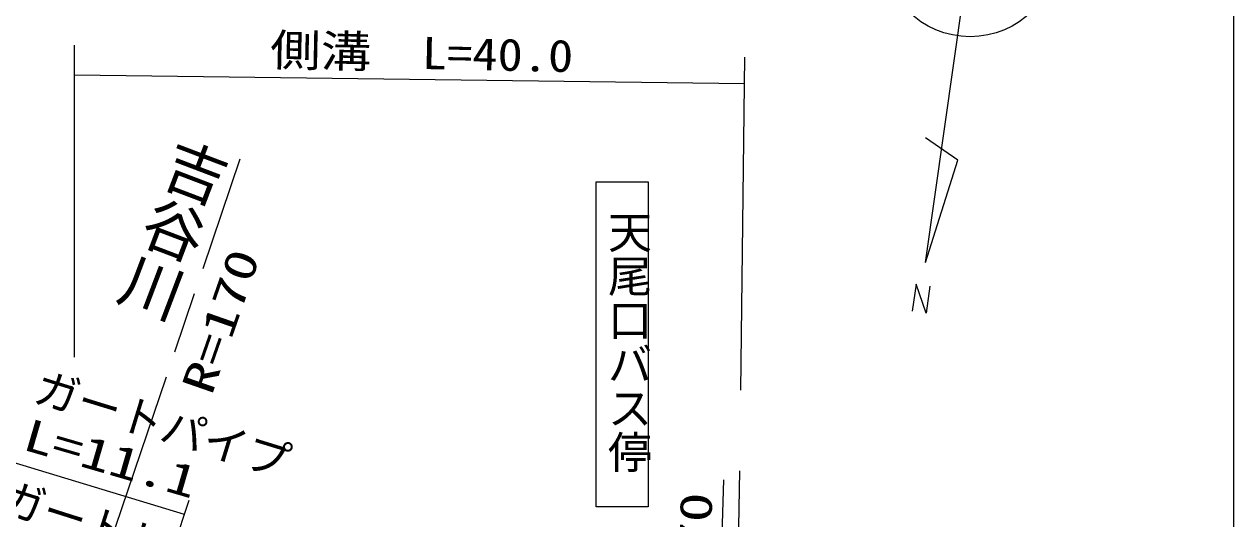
# Model space of a CAD drawing. Units: millimetres, scale not verified. Extents: x 40000 to 680000, y 20000 to 380000.
# Drawn here: x 510248 to 579000, y 289898 to 317999 of the extents above; entities that cross this region are included whole.
import ezdxf
from ezdxf.enums import TextEntityAlignment as Align

# ---------------------------------------------------------------- set-up
doc = ezdxf.new("R2010")
doc.units = ezdxf.units.MM
doc.header["$LTSCALE"] = 1000
doc.linetypes.add('CHAIN', pattern=[18.5, 12, -1.5, 3.5, -1.5])
for name, color, linetype, lineweight in [('M-BGD', 7, 'Continuous', 25), ('M-BMK', 2, 'CHAIN', 13), ('M-TTL-BAND', 7, 'Continuous', 25)]:
    doc.layers.add(name, color=color, linetype=linetype, lineweight=lineweight)
doc.styles.add('@ＭＳ ゴシック', font='')
doc.styles.add('ＭＳ ゴシック', font='')
doc.styles.get('@ＭＳ ゴシック').set_extended_font_data('@MS Gothic')
doc.styles.get('ＭＳ ゴシック').set_extended_font_data('MS Gothic')

msp = doc.modelspace()

# ---------------------------------------------------------------- linework, layer by layer
at = {"layer": 'M-BGD'}
for p, q in [((561482, 304468), (564998, 329219)), ((513105, 299076), (513105, 316812)), ((550980, 297214), (551205, 316135)), ((513105, 315116), (551187, 314625)), ((563316, 310267), (561476, 311539)), ((561482, 304468), (563316, 310267)), ((542756, 290583), (542756, 309044)), ((542756, 309044), (545710, 309044)), ((545710, 309044), (545710, 290583)), ((560938, 303235), (560728, 301700)), ((561513, 301590), (560938, 303235)), ((561730, 303118), (561513, 301590)), ((509546, 293126), (519341, 290153)), ((550362, 263145), (550926, 292621)), ((519603, 290937), (518007, 286151)), ((545710, 290583), (542756, 290583))]:
    msp.add_line(p, q, dxfattribs=at)
msp.add_circle((564013, 322289), 5000, dxfattribs=at)
at = {"layer": 'M-BMK'}
for p, q in [((508546, 269081), (522524, 310343)), ((549102, 263177), (550022, 292117))]:
    msp.add_line(p, q, dxfattribs=at)
at = {"layer": 'M-TTL-BAND'}
msp.add_line((579000, 20000), (579000, 370000), dxfattribs=at)

# ---------------------------------------------------------------- texts
at = {"layer": 'M-BGD', "style": 'ＭＳ ゴシック'}
for s, rotation, width, p in [('側溝\u3000L=40.0', 358.8, 1.15, (524199, 315086)), ('L=11.1', 343.8, 1.35, (509919, 293329)), ('R=170', 88, 1.35, (549622, 282929))]:
    msp.add_text(s, height=1833, rotation=rotation, dxfattribs=dict(at, width=width)).set_placement(p, align=Align.BOTTOM_LEFT)
at = {"layer": 'M-BGD'}
for s, height, rotation, style, p in [('吉谷川', 2566, 249.2, '@ＭＳ ゴシック', (518675, 311979)), ('天尾口バス停', 1833, 270, '@ＭＳ ゴシック', (543179, 307457)), ('ガートパイプ', 1833, 342.9, 'ＭＳ ゴシック', (510517, 296059)), ('ガートレール', 1833, 342.4, 'ＭＳ ゴシック', (508554, 289830))]:
    msp.add_text(s, height=height, rotation=rotation, dxfattribs=dict(at, style=style)).set_placement(p, align=Align.BOTTOM_LEFT)
at = {"layer": 'M-BMK', "style": 'ＭＳ ゴシック', "width": 1.35}
msp.add_text('R=170', height=1833, rotation=70.8, dxfattribs=at).set_placement((521419, 296669), align=Align.BOTTOM_LEFT)

doc.saveas('drawing.dxf')
